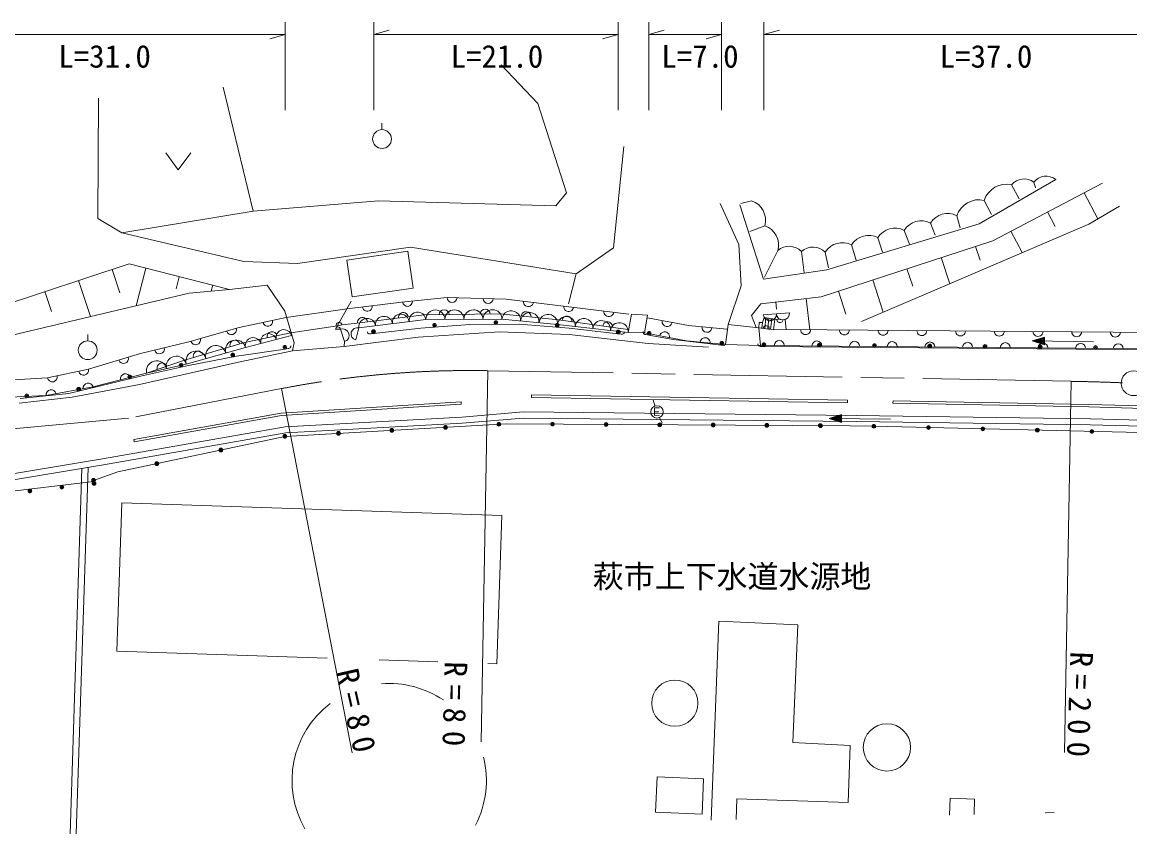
# Model space of a CAD drawing. Units: millimetres, scale not verified. Extents: x 40000 to 680000, y 20000 to 380000.
# Drawn here: x 279709 to 369200, y 279139 to 344754 of the extents above; entities that cross this region are included whole.
import ezdxf
from ezdxf.enums import TextEntityAlignment as Align

# ---------------------------------------------------------------- set-up
doc = ezdxf.new("R2010")
doc.units = ezdxf.units.MM
doc.header["$LTSCALE"] = 1000
doc.linetypes.add('CHAIN', pattern=[18.5, 12, -1.5, 3.5, -1.5])
for name, color, linetype, lineweight in [('M-BGD', 7, 'Continuous', 13), ('M-BMK', 2, 'CHAIN', 13), ('M-BMK-SRVR', 3, 'Continuous', 13), ('M-STR-HTXT', 7, 'Continuous', 13)]:
    doc.layers.add(name, color=color, linetype=linetype, lineweight=lineweight)
doc.styles.add('ＭＳ ゴシック', font='')
doc.styles.get('ＭＳ ゴシック').set_extended_font_data('MS Gothic')

msp = doc.modelspace()

# ---------------------------------------------------------------- linework, layer by layer
at = {"layer": 'M-BGD'}
for p, q in [((321382, 338171), (318411, 341307)), ((295958, 339491), (298379, 329476)), ((285832, 328870), (285887, 338611)), ((323694, 330961), (321382, 338171)), ((308778, 336064), (308775, 336584)), ((328316, 334704), (327491, 326504)), ((291326, 334183), (292326, 332823)), ((292326, 332823), (293326, 334183)), ((363231, 332045), (357020, 328459)), ((366979, 331743), (358118, 327083)), ((359645, 331597), (360251, 330468)), ((361438, 331821), (361590, 331361)), ((298379, 329476), (308505, 330301)), ((308505, 330301), (322813, 329916)), ((322813, 329916), (323694, 330961)), ((338642, 330316), (337763, 330103)), ((357436, 330348), (358018, 329210)), ((365502, 330967), (366615, 328850)), ((287758, 327715), (298379, 329476)), ((337606, 326788), (336096, 330102)), ((339603, 323977), (337682, 329996)), ((362548, 329413), (363171, 328229)), ((365896, 328429), (368357, 329873)), ((287758, 327715), (285832, 328870)), ((357020, 328459), (344725, 324745)), ((353101, 328511), (353472, 327545)), ((355227, 329100), (355502, 328114)), ((297609, 325403), (287758, 327715)), ((339699, 328299), (338493, 327829)), ((347517, 320552), (365896, 328429)), ((350975, 327922), (351402, 326815)), ((359594, 327860), (360509, 326120)), ((337803, 323440), (337606, 326788)), ((358118, 327083), (344268, 322554)), ((346723, 326743), (347099, 325516)), ((348849, 327332), (349210, 326165)), ((311091, 326559), (301956, 325238)), ((305928, 325523), (310881, 326238)), ((310881, 326238), (311312, 323257)), ((324464, 324413), (311091, 326559)), ((327491, 326504), (324464, 324413)), ((340755, 326282), (339671, 324136)), ((342676, 326218), (342877, 324501)), ((344597, 326154), (344866, 324907)), ((356733, 326630), (357099, 325510)), ((274729, 320721), (288354, 325213)), ((288354, 325213), (296450, 323140)), ((289703, 324867), (288927, 321834)), ((301956, 325238), (297609, 325403)), ((306359, 322542), (305928, 325523)), ((353963, 325724), (354654, 323611)), ((286991, 324764), (287613, 322879)), ((292402, 324176), (292153, 323206)), ((324464, 324413), (323859, 321991)), ((344725, 324745), (339603, 323977)), ((351193, 324818), (351656, 323402)), ((284266, 323865), (285225, 320959)), ((293192, 322843), (296450, 323140)), ((295101, 323485), (294978, 323006)), ((296450, 323140), (299511, 323485)), ((299511, 323485), (300922, 321390)), ((311312, 323257), (306359, 322542)), ((336743, 320324), (337803, 323440)), ((348423, 323913), (349275, 321306)), ((293192, 322843), (272112, 317857)), ((281541, 322967), (282070, 321364)), ((305032, 319923), (306284, 322205)), ((310352, 322124), (314045, 322499)), ((314045, 322499), (318820, 322373)), ((318820, 322373), (328728, 321157)), ((344268, 322554), (339378, 321996)), ((343045, 322414), (343333, 319890)), ((345653, 323007), (346263, 321140)), ((300922, 321390), (301686, 318832)), ((301026, 320873), (305971, 321572)), ((305971, 321572), (310352, 322124)), ((339378, 321996), (338623, 321044)), ((340600, 322136), (340666, 321561)), ((297228, 320062), (301026, 320873)), ((306528, 320391), (305559, 320281)), ((312186, 321091), (306528, 320391)), ((312324, 320715), (306912, 320043)), ((318336, 321166), (312186, 321091)), ((318474, 320742), (312324, 320715)), ((323032, 320679), (318336, 321166)), ((322960, 320316), (318474, 320742)), ((328649, 319912), (323032, 320679)), ((328674, 319662), (328949, 321153)), ((328949, 321153), (330227, 321071)), ((330227, 321071), (329992, 319628)), ((330222, 320846), (333545, 320219)), ((338623, 321044), (339004, 320079)), ((339224, 320055), (339249, 320471)), ((339249, 320471), (339510, 320485)), ((339515, 320485), (339463, 320021)), ((339510, 320485), (339649, 320880)), ((339589, 321100), (341694, 321246)), ((339649, 320880), (340513, 320746)), ((339799, 320857), (339701, 319987)), ((340037, 320820), (339940, 319952)), ((340275, 320783), (340178, 319918)), ((340513, 320746), (340417, 319883)), ((340513, 320746), (341356, 320699)), ((341356, 320699), (341441, 319905)), ((285006, 318994), (285006, 319514)), ((293165, 318914), (297228, 320062)), ((301411, 319646), (297660, 318867)), ((305184, 320192), (301411, 319646)), ((305417, 319930), (305032, 319923)), ((305559, 320281), (305184, 320192)), ((305759, 318926), (305417, 319930)), ((306912, 320043), (306664, 319069)), ((307605, 319702), (307602, 319726)), ((307617, 319663), (307605, 319702)), ((307647, 319618), (307617, 319663)), ((307674, 319589), (307647, 319618)), ((307709, 319569), (307674, 319589)), ((307759, 319551), (307709, 319569)), ((307800, 319547), (307759, 319551)), ((307863, 319554), (307800, 319547)), ((308110, 319583), (307863, 319554)), ((311929, 320020), (308110, 319583)), ((318268, 319733), (311712, 319294)), ((315875, 320311), (311929, 320020)), ((319850, 320328), (315875, 320311)), ((323910, 319513), (318268, 319733)), ((323913, 320023), (319850, 320328)), ((328674, 319662), (322960, 320316)), ((330272, 318790), (323910, 319513)), ((327853, 319556), (323913, 320023)), ((328099, 319527), (327853, 319556)), ((328163, 319519), (328099, 319527)), ((328220, 319529), (328163, 319519)), ((328263, 319548), (328220, 319529)), ((328307, 319583), (328263, 319548)), ((328336, 319620), (328307, 319583)), ((328357, 319665), (328336, 319620)), ((328361, 319697), (328357, 319665)), ((329992, 319628), (328674, 319662)), ((329882, 319723), (329887, 319747)), ((329883, 319683), (329882, 319723)), ((329898, 319631), (329883, 319683)), ((329915, 319595), (329898, 319631)), ((329942, 319566), (329915, 319595)), ((329985, 319533), (329942, 319566)), ((330023, 319518), (329985, 319533)), ((333372, 318990), (329992, 319628)), ((330086, 319506), (330023, 319518)), ((330330, 319461), (330086, 319506)), ((333545, 320219), (336648, 319930)), ((336743, 320324), (336533, 318696)), ((339224, 320055), (336743, 320324)), ((339351, 318627), (339224, 320055)), ((340417, 319883), (339224, 320055)), ((341441, 319905), (340417, 319883)), ((375855, 319637), (341441, 319905)), ((289271, 317976), (293165, 318914)), ((297660, 318867), (292830, 317435)), ((301482, 319420), (297758, 318453)), ((301410, 318598), (301414, 318566)), ((301686, 318832), (301541, 318192)), ((311712, 319294), (305714, 318538)), ((305714, 318538), (305759, 318926)), ((335161, 318470), (330272, 318790)), ((332302, 319096), (330330, 319461)), ((336221, 318641), (332302, 319096)), ((336533, 318696), (333372, 318990)), ((336467, 318612), (336221, 318641)), ((336533, 318696), (339351, 318627)), ((339148, 318721), (339148, 318745)), ((339156, 318680), (339148, 318721)), ((339179, 318632), (339156, 318680)), ((339203, 318600), (339179, 318632)), ((339235, 318576), (339203, 318600)), ((375874, 318292), (339351, 318627)), ((362305, 319297), (361301, 318990)), ((366258, 318922), (361301, 318990)), ((361301, 318990), (362297, 318657)), ((362265, 319237), (361421, 318989)), ((361421, 318989), (362257, 318717)), ((362224, 319178), (361541, 318987)), ((361541, 318987), (362218, 318778)), ((362183, 319118), (361661, 318985)), ((361661, 318985), (362179, 318838)), ((362142, 319059), (361781, 318984)), ((361781, 318984), (362140, 318899)), ((362101, 318999), (361941, 318982)), ((361941, 318982), (362101, 318959)), ((362101, 318959), (362101, 318999)), ((362140, 318899), (362142, 319059)), ((362179, 318838), (362183, 319118)), ((362218, 318778), (362224, 319178)), ((362257, 318717), (362265, 319237)), ((362297, 318657), (362305, 319297)), ((285068, 316702), (289271, 317976)), ((297758, 318453), (292962, 317117)), ((293141, 317008), (297020, 317754)), ((297020, 317754), (300956, 318330)), ((301541, 318192), (297177, 317276)), ((300956, 318330), (301201, 318366)), ((301265, 318375), (301201, 318366)), ((301318, 318399), (301265, 318375)), ((301354, 318428), (301318, 318399)), ((301388, 318474), (301354, 318428)), ((301406, 318517), (301388, 318474)), ((301414, 318566), (301406, 318517)), ((305714, 318538), (301541, 318192)), ((339283, 318551), (339235, 318576)), ((339323, 318543), (339283, 318551)), ((339387, 318542), (339323, 318543)), ((339387, 318542), (339635, 318540)), ((339635, 318540), (375353, 318226)), ((297177, 317276), (289198, 315472)), ((289273, 316132), (293141, 317008)), ((292830, 317435), (289765, 316373)), ((292962, 317117), (289765, 316373)), ((278082, 315785), (281754, 316000)), ((281754, 316000), (285068, 316702)), ((283483, 314737), (289273, 316132)), ((289765, 316373), (285434, 315261)), ((285434, 315261), (281656, 314570)), ((289198, 315472), (283743, 314429)), ((281656, 314570), (278144, 314415)), ((283743, 314429), (279458, 313964)), ((279539, 314343), (283483, 314737)), ((320851, 314423), (320855, 314622)), ((346396, 313993), (320851, 314423)), ((346399, 314191), (320855, 314622)), ((330841, 313721), (330686, 314192)), ((346396, 313993), (346399, 314191)), ((350062, 313941), (350065, 314139)), ((350065, 314139), (365878, 313853)), ((300647, 313156), (315167, 314075)), ((300671, 312959), (315180, 313877)), ((315180, 313877), (315167, 314075)), ((315234, 312835), (320205, 313241)), ((320205, 313241), (347083, 312969)), ((331195, 313572), (330795, 313569)), ((330795, 313569), (330798, 312969)), ((330796, 313249), (331136, 313251)), ((350062, 313941), (365874, 313654)), ((365874, 313654), (376197, 313362)), ((365878, 313853), (376203, 313560)), ((288718, 311029), (300647, 313156)), ((288752, 310834), (300671, 312959)), ((300953, 312036), (315234, 312835)), ((301010, 311543), (315268, 312340)), ((315268, 312340), (320223, 312745)), ((320223, 312745), (347078, 312474)), ((330798, 312969), (331198, 312972)), ((331201, 312799), (331405, 312347)), ((345899, 313025), (344896, 312714)), ((349853, 312670), (344896, 312714)), ((344896, 312714), (345893, 312385)), ((345858, 312965), (345016, 312712)), ((345016, 312712), (345854, 312445)), ((345818, 312905), (345136, 312711)), ((345136, 312711), (345814, 312505)), ((345777, 312846), (345256, 312710)), ((345256, 312710), (345775, 312566)), ((345737, 312786), (345376, 312709)), ((345376, 312709), (345735, 312626)), ((345696, 312726), (345536, 312708)), ((345536, 312708), (345696, 312686)), ((345696, 312686), (345696, 312726)), ((345735, 312626), (345737, 312786)), ((345775, 312566), (345777, 312846)), ((345814, 312505), (345818, 312905)), ((345854, 312445), (345858, 312965)), ((345893, 312385), (345899, 313025)), ((347078, 312474), (365994, 312198)), ((347086, 312969), (366002, 312694)), ((366008, 312694), (377461, 312383)), ((286193, 309454), (300953, 312036)), ((286276, 308966), (301010, 311543)), ((318820, 312281), (300938, 311271)), ((346593, 312125), (318820, 312281)), ((348525, 312085), (346593, 312125)), ((348525, 312085), (377257, 311411)), ((365994, 312198), (377448, 311887)), ((287445, 308393), (300938, 311271)), ((288752, 310834), (288718, 311029)), ((277948, 308092), (286193, 309454)), ((278031, 307603), (286276, 308966)), ((284074, 279149), (285037, 308761)), ((283578, 279139), (284538, 308678)), ((285482, 307714), (287445, 308393)), ((285493, 307615), (277728, 306694)), ((287354, 293907), (287749, 305897)), ((287749, 305897), (318456, 304884)), ((318456, 304884), (318060, 292894)), ((335982, 296321), (335375, 280245)), ((342378, 296029), (335982, 296321)), ((342378, 296029), (341981, 286524)), ((304351, 293346), (287354, 293907)), ((313298, 293051), (308560, 293207)), ((318060, 292894), (317333, 292918)), ((341981, 286524), (346617, 286285)), ((346617, 286285), (346445, 281678)), ((330880, 280885), (331006, 283759)), ((331006, 283759), (334767, 283593)), ((334767, 283593), (334641, 280719)), ((337381, 280288), (337438, 281980)), ((346445, 281678), (337438, 281980)), ((354685, 282030), (354634, 280656)), ((356658, 281956), (354685, 282030)), ((356610, 280698), (356658, 281956)), ((334641, 280719), (330880, 280885)), ((362421, 280862), (362420, 280822)), ((363090, 280837), (362421, 280862))]:
    msp.add_line(p, q, dxfattribs=at)
for centre, radius in [((308782, 335304), 760), ((313025, 320251), 150), ((317982, 320470), 150), ((317982, 320470), 90), ((317982, 320470), 30), ((322940, 320246), 150), ((308093, 319732), 150), ((308093, 319732), 90), ((308093, 319732), 30), ((313025, 320251), 90), ((313025, 320251), 30), ((322940, 320246), 90), ((322940, 320246), 30), ((327871, 319705), 150), ((327871, 319705), 90), ((327871, 319705), 30), ((330357, 319609), 150), ((330357, 319609), 90), ((330357, 319609), 30), ((285006, 318234), 760), ((300934, 318478), 150), ((336239, 318790), 150), ((336239, 318790), 90), ((336239, 318790), 30), ((339636, 318690), 150), ((339636, 318690), 90), ((339636, 318690), 30), ((344101, 318651), 150), ((344101, 318651), 90), ((344101, 318651), 30), ((348566, 318612), 150), ((348566, 318612), 90), ((348566, 318612), 30), ((353030, 318572), 150), ((353030, 318572), 90), ((353030, 318572), 30), ((357495, 318533), 150), ((357495, 318533), 90), ((361960, 318494), 150), ((366425, 318455), 150), ((296724, 317850), 150), ((296724, 317850), 90), ((296724, 317850), 30), ((300934, 318478), 90), ((300934, 318478), 30), ((357495, 318533), 30), ((361960, 318494), 90), ((361960, 318494), 30), ((366425, 318455), 90), ((366425, 318455), 30), ((292550, 317028), 150), ((292550, 317028), 90), ((292550, 317028), 30), ((288405, 316077), 150), ((288405, 316077), 90), ((288405, 316077), 30), ((284273, 315082), 150), ((284273, 315082), 90), ((284273, 315082), 30), ((280084, 314548), 150), ((280084, 314548), 90), ((280084, 314548), 30), ((330996, 313250), 500), ((318226, 312247), 150), ((318226, 312247), 132), ((318226, 312247), 114), ((318226, 312247), 96), ((318226, 312247), 78), ((322553, 312260), 150), ((322553, 312260), 132), ((322553, 312260), 114), ((322553, 312260), 96), ((322553, 312260), 78), ((326882, 312235), 150), ((326882, 312235), 132), ((326882, 312235), 114), ((326882, 312235), 96), ((331211, 312211), 150), ((331211, 312211), 132), ((331211, 312211), 114), ((335540, 312187), 150), ((305260, 311515), 150), ((305260, 311515), 132), ((305260, 311515), 114), ((305260, 311515), 96), ((305260, 311515), 78), ((305260, 311515), 60), ((305260, 311515), 42), ((305260, 311515), 24), ((305260, 311515), 6), ((309582, 311759), 150), ((309582, 311759), 132), ((309582, 311759), 114), ((309582, 311759), 96), ((309582, 311759), 78), ((309582, 311759), 60), ((309582, 311759), 42), ((309582, 311759), 24), ((309582, 311759), 6), ((313904, 312003), 150), ((313904, 312003), 132), ((313904, 312003), 114), ((313904, 312003), 96), ((313904, 312003), 78), ((313904, 312003), 60), ((313904, 312003), 42), ((313904, 312003), 24), ((313904, 312003), 6), ((318226, 312247), 60), ((318226, 312247), 42), ((318226, 312247), 24), ((318226, 312247), 6), ((322553, 312260), 60), ((322553, 312260), 42), ((322553, 312260), 24), ((322553, 312260), 6), ((326882, 312235), 78), ((326882, 312235), 60), ((326882, 312235), 42), ((326882, 312235), 24), ((326882, 312235), 6), ((331211, 312211), 96), ((331211, 312211), 78), ((331211, 312211), 60), ((331211, 312211), 42), ((331211, 312211), 24), ((331211, 312211), 6), ((335540, 312187), 132), ((335540, 312187), 114), ((335540, 312187), 96), ((335540, 312187), 78), ((335540, 312187), 60), ((335540, 312187), 42), ((335540, 312187), 24), ((335540, 312187), 6), ((339868, 312162), 150), ((339868, 312162), 132), ((339868, 312162), 114), ((339868, 312162), 96), ((339868, 312162), 78), ((339868, 312162), 60), ((339868, 312162), 42), ((339868, 312162), 24), ((339868, 312162), 6), ((344197, 312138), 150), ((344197, 312138), 132), ((344197, 312138), 114), ((344197, 312138), 96), ((344197, 312138), 78), ((344197, 312138), 60), ((344197, 312138), 42), ((344197, 312138), 24), ((344197, 312138), 6), ((348525, 312085), 150), ((348525, 312085), 150), ((348525, 312085), 132), ((348525, 312085), 132), ((348525, 312085), 114), ((348525, 312085), 114), ((348525, 312085), 96), ((348525, 312085), 96), ((348525, 312085), 78), ((348525, 312085), 78), ((348525, 312085), 60), ((348525, 312085), 60), ((348525, 312085), 42), ((348525, 312085), 42), ((348525, 312085), 24), ((348525, 312085), 24), ((348525, 312085), 6), ((348525, 312085), 6), ((352926, 311982), 150), ((352926, 311982), 132), ((352926, 311982), 114), ((352926, 311982), 96), ((352926, 311982), 78), ((352926, 311982), 60), ((352926, 311982), 42), ((352926, 311982), 24), ((352926, 311982), 6), ((357326, 311879), 150), ((357326, 311879), 132), ((357326, 311879), 114), ((357326, 311879), 96), ((357326, 311879), 78), ((357326, 311879), 60), ((357326, 311879), 42), ((357326, 311879), 24), ((357326, 311879), 6), ((361726, 311775), 150), ((361726, 311775), 132), ((361726, 311775), 114), ((361726, 311775), 96), ((361726, 311775), 78), ((361726, 311775), 60), ((361726, 311775), 42), ((361726, 311775), 24), ((361726, 311775), 6), ((366127, 311672), 150), ((366127, 311672), 132), ((366127, 311672), 114), ((366127, 311672), 96), ((366127, 311672), 78), ((366127, 311672), 60), ((366127, 311672), 42), ((366127, 311672), 24), ((366127, 311672), 6), ((300938, 311271), 150), ((300938, 311271), 150), ((300938, 311271), 132), ((300938, 311271), 132), ((300938, 311271), 114), ((300938, 311271), 114), ((300938, 311271), 96), ((300938, 311271), 96), ((300938, 311271), 78), ((300938, 311271), 78), ((300938, 311271), 60), ((300938, 311271), 60), ((300938, 311271), 42), ((300938, 311271), 42), ((300938, 311271), 24), ((300938, 311271), 24), ((300938, 311271), 6), ((300938, 311271), 6), ((295763, 310168), 150), ((295763, 310168), 132), ((295763, 310168), 114), ((295763, 310168), 96), ((295763, 310168), 78), ((295763, 310168), 60), ((295763, 310168), 42), ((295763, 310168), 24), ((295763, 310168), 6), ((290588, 309064), 150), ((290588, 309064), 132), ((290588, 309064), 114), ((290588, 309064), 96), ((290588, 309064), 78), ((290588, 309064), 60), ((290588, 309064), 42), ((290588, 309064), 24), ((290588, 309064), 6), ((285482, 307714), 150), ((280334, 306852), 150), ((282923, 307159), 150), ((282923, 307159), 90), ((282923, 307159), 30), ((285482, 307714), 132), ((285511, 307466), 150), ((285482, 307714), 114), ((285482, 307714), 96), ((285482, 307714), 78), ((285511, 307466), 90), ((285482, 307714), 60), ((285482, 307714), 42), ((285482, 307714), 24), ((285482, 307714), 6), ((285511, 307466), 30), ((280334, 306852), 90), ((280334, 306852), 30), ((332439, 289702), 1871), ((349575, 286127), 1911)]:
    msp.add_circle(centre, radius, dxfattribs=at)
for centre, radius, start, end in [((360660, 330768), 1310, 53.52219, 140.72784), ((362452, 330992), 1310, 53.52219, 140.72784), ((359218, 329775), 1872, 76.79294, 162.15881), ((338112, 328753), 1651, 344.04315, 71.24878), ((357009, 328526), 1872, 76.79294, 162.15881), ((352347, 327100), 1599, 61.88568, 149.09131), ((354473, 327689), 1599, 61.88568, 149.09131), ((339168, 326736), 1651, 344.04315, 71.24878), ((350222, 326511), 1599, 61.88568, 149.09131), ((345970, 325333), 1599, 61.88568, 149.09131), ((348096, 325922), 1599, 61.88568, 149.09131), ((341682, 325242), 1394, 44.48804, 131.69366), ((343603, 325178), 1394, 44.48804, 131.69366), ((310838, 322173), 400, 185.8118, 5.8118), ((314445, 322489), 400, 178.48265, 358.48265), ((317360, 322412), 400, 178.48265, 358.48265), ((320615, 322153), 400, 173.00222, 353.00222), ((307593, 321776), 400, 187.17287, 7.17287), ((310498, 320882), 400, 7.05726, 187.05726), ((311648, 320631), 682, 7.08186, 187.08186), ((313093, 320718), 769, 0.25418, 180.25418), ((313801, 321111), 400, 0.69911, 180.69911), ((314630, 320725), 769, 0.25418, 180.25418), ((316168, 320732), 769, 0.25418, 180.25418), ((317118, 321151), 400, 0.69911, 180.69911), ((317706, 320739), 769, 0.25418, 180.25418), ((319222, 320671), 751, 354.57245, 174.57245), ((320717, 320529), 751, 354.57245, 174.57245), ((320423, 320950), 400, 354.07802, 174.07802), ((323860, 321754), 400, 173.00222, 353.00222), ((327106, 321356), 400, 173.00222, 353.00222), ((299554, 320559), 400, 192.05608, 12.05608), ((305316, 320223), 250, 13.30362, 193.30362), ((307206, 320475), 400, 7.05726, 187.05726), ((307588, 320127), 682, 7.08186, 187.08186), ((308941, 320295), 682, 7.08186, 187.08186), ((310295, 320463), 682, 7.08186, 187.08186), ((322213, 320387), 751, 354.57245, 174.57245), ((323675, 320234), 719, 353.4646, 173.4646), ((323720, 320585), 400, 352.22173, 172.22173), ((325103, 320071), 719, 353.4646, 173.4646), ((326531, 319907), 719, 353.4646, 173.4646), ((327006, 320136), 400, 352.22173, 172.22173), ((327959, 319743), 719, 353.4646, 173.4646), ((331818, 320545), 400, 169.31179, 349.31179), ((340115, 321136), 528, 183.97339, 3.97339), ((340081, 320813), 200, 171.16413, 351.16413), ((341168, 321209), 528, 183.97339, 3.97339), ((340935, 320723), 250, 176.84865, 356.84865), ((296621, 319891), 400, 195.78342, 15.78342), ((299620, 318937), 641, 14.55279, 194.55279), ((299901, 319332), 400, 11.72659, 191.72659), ((300861, 319259), 641, 14.55279, 194.55279), ((305224, 319927), 193, 1.02033, 181.02033), ((305588, 319428), 530, 288.77997, 108.77997), ((306788, 319556), 502, 75.73314, 255.73314), ((331617, 319322), 400, 349.31179, 169.31179), ((335031, 320081), 400, 174.67632, 354.67632), ((339821, 319969), 250, 351.79791, 171.79791), ((343006, 319893), 400, 179.55342, 359.55342), ((346134, 319869), 400, 179.55342, 359.55342), ((349263, 319844), 400, 179.55342, 359.55342), ((352391, 319820), 400, 179.55342, 359.55342), ((355520, 319795), 400, 179.55342, 359.55342), ((358648, 319771), 400, 179.55342, 359.55342), ((361777, 319747), 400, 179.55342, 359.55342), ((364905, 319722), 400, 179.55342, 359.55342), ((368034, 319698), 400, 179.55342, 359.55342), ((293724, 319072), 400, 195.78342, 15.78342), ((295360, 317785), 830, 15.57275, 195.57275), ((296958, 318231), 830, 15.57275, 195.57275), ((296896, 318641), 400, 16.51356, 196.51356), ((298378, 318614), 641, 14.55279, 194.55279), ((334887, 318849), 400, 354.67632, 174.67632), ((340873, 318613), 400, 359.47474, 179.47474), ((343917, 318585), 400, 359.47474, 179.47474), ((346960, 318557), 400, 359.47474, 179.47474), ((350004, 318529), 400, 359.47474, 179.47474), ((353048, 318501), 400, 359.47474, 179.47474), ((356091, 318473), 400, 359.47474, 179.47474), ((359135, 318446), 400, 359.47474, 179.47474), ((362178, 318418), 400, 359.47474, 179.47474), ((365222, 318390), 400, 359.47474, 179.47474), ((368265, 318362), 400, 359.47474, 179.47474), ((290804, 318345), 400, 193.54248, 13.54248), ((292162, 316931), 821, 13.09774, 193.09774), ((293761, 317339), 830, 15.57275, 195.57275), ((293938, 317764), 400, 16.51356, 196.51356), ((287900, 317560), 400, 196.86026, 16.86026), ((290564, 316559), 821, 13.09774, 193.09774), ((291006, 316803), 400, 19.11416, 199.11416), ((282146, 316083), 400, 191.96397, 11.96397), ((284676, 316619), 400, 191.96397, 11.96397), ((288049, 315932), 400, 14.39797, 194.39797), ((282050, 314642), 400, 10.36872, 190.36872), ((285041, 315189), 400, 10.36872, 190.36872), ((309362, 283444), 7851, 56.12262, 94.61633), ((309362, 283444), 7851, 127.48096, 209.7843), ((309362, 283444), 7851, 332.66214, 13.94553)]:
    msp.add_arc(centre, radius, start, end, dxfattribs=at)
at = {"layer": 'M-BMK'}
for p, q in [((364461, 315720), (317344, 316579)), ((300669, 315132), (288306, 312737)), ((288306, 312737), (273079, 311360))]:
    msp.add_line(p, q, dxfattribs=at)
for centre, radius, start, end in [((315885, 236593), 80000, 88.95511, 100.96451), ((360814, 115753), 200000, 87.76578, 88.95511)]:
    msp.add_arc(centre, radius, start, end, dxfattribs=at)
at = {"layer": 'M-BMK-SRVR'}
msp.add_circle((369501, 315564), 1000, dxfattribs=at)
at = {"layer": 'M-STR-HTXT'}
for p, q in [((300956, 344754), (300956, 337640)), ((308110, 337640), (308110, 344754)), ((327853, 344754), (327853, 337640)), ((330330, 337640), (330330, 344754)), ((336221, 344754), (336221, 337640)), ((339635, 337640), (339635, 344754)), ((271611, 343763), (300956, 343763)), ((300956, 343763), (299706, 343413)), ((308110, 343763), (309360, 344113)), ((308110, 343763), (327853, 343763)), ((327853, 343763), (326603, 343413)), ((330330, 343763), (331580, 344113)), ((330330, 343763), (336221, 343763)), ((336221, 343763), (334971, 343413)), ((339635, 343763), (340885, 344113)), ((339635, 343763), (375353, 343763)), ((317344, 316579), (316797, 286584)), ((306375, 285680), (300669, 315132)), ((363914, 285725), (364461, 315720))]:
    msp.add_line(p, q, dxfattribs=at)

# ---------------------------------------------------------------- texts
at = {"layer": 'M-BGD', "style": 'ＭＳ ゴシック'}
msp.add_text('萩市上下水道水源地', height=1833, dxfattribs=at).set_placement((325812, 298481), align=Align.BOTTOM_LEFT)
at = {"layer": 'M-STR-HTXT', "style": 'ＭＳ ゴシック'}
for s, p in [('L=31.0', (282627, 340525)), ('L=21.0', (314325, 340525)), ('L=7.0', (331355, 340525)), ('L=37.0', (353838, 340525))]:
    msp.add_text(s, height=1833, dxfattribs=at).set_placement(p, align=Align.BOTTOM_LEFT)
at = {"layer": 'M-STR-HTXT', "char_height": 1833, "attachment_point": 7, "style": 'ＭＳ ゴシック'}
for s, insert, rotation in [('\\T1.46;R=200', (364372, 293905), 268.1), ('\\T1.5;R=80', (313813, 293099), 268.6), ('\\T1.5;R=80', (305009, 292258), 282.7)]:
    msp.add_mtext(s, dxfattribs=dict(at, insert=insert, rotation=rotation))

doc.saveas('drawing.dxf')
